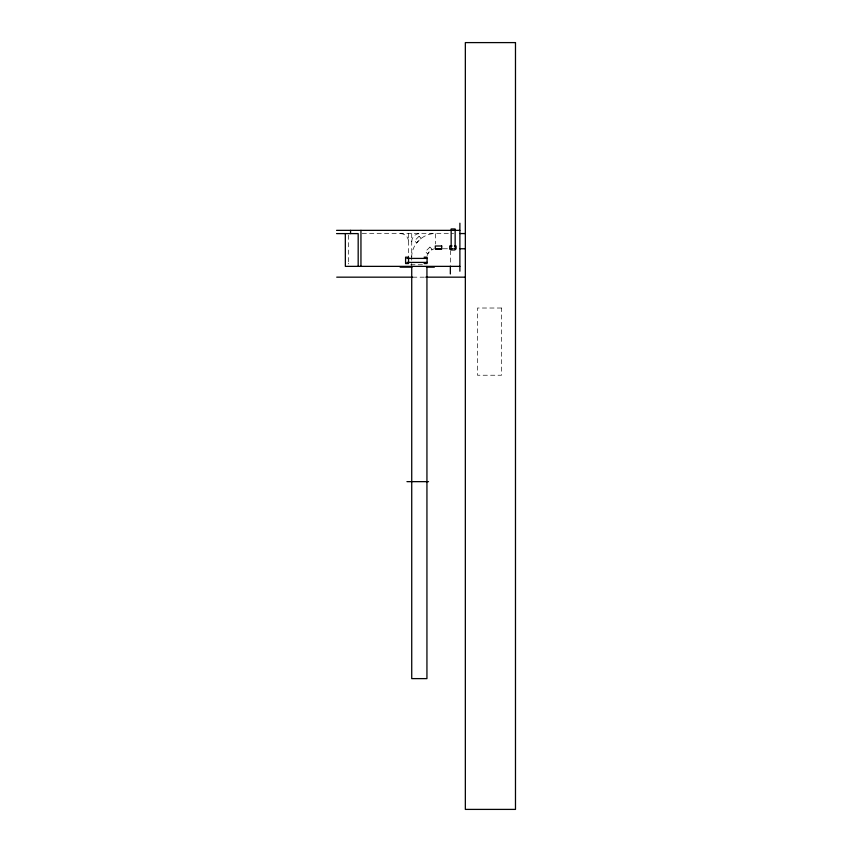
<?xml version="1.0" encoding="UTF-8"?>
<svg xmlns="http://www.w3.org/2000/svg" width="852" height="852" viewBox="0 0 852 852"><rect width="100%" height="100%" fill="white"/><g stroke="black" fill="none" stroke-linecap="round" stroke-linejoin="round"><path stroke-width="0.64" stroke-dasharray="4.26 3.19" d="M348.521 263.939L348.532 263.108M411.729 257.166C411.548 244.545 422.72 233.373 435.34 233.554L435.34 243.96M427.076 255.632L429.397 251.223L433.806 248.901M362.164 233.597L453.605 233.554M443.168 248.763L448.386 248.763M410.739 264.77L422.645 264.77M412.624 277.166L425.372 277.166M455.149 250.264L451.155 250.264M450.346 250.456L450.346 264.823M411.729 233.597L411.729 266.367M408.534 233.597L408.534 257.166M348.521 235.141L348.521 264.226M411.729 241.606A7.998 7.998 0 0 1 419.738 233.597M400.536 233.597A7.998 7.998 0 0 1 408.534 241.606M419.088 236.27L414.562 240.796L416.649 242.884L421.176 238.358L419.088 236.27M429.919 247.101L425.393 251.628L427.48 253.715L432.007 249.189L429.919 247.101M501.498 308.019L477.493 308.019L477.493 375.231L501.498 375.231L501.498 308.019"/><path stroke-width="1.28" d="M336.561 230.359L459.888 230.359M336.561 233.597L358.181 233.597L358.181 266.367M460.123 233.554L465.341 233.554M452.103 246.004L449.696 246.004L449.696 248.954L456.097 248.954L456.097 246.004L454.499 246.004M435.34 248.763L441.858 248.763M449.686 248.763L452.295 248.763M460.123 248.763L465.341 248.763M424.126 257.166L427.086 257.166L427.086 263.566L424.136 263.566M406.947 258.412L427.278 258.412M406.947 262.405L427.278 262.405M459.888 266.367L345.358 266.367L345.326 233.597M400.131 267.166L411.974 267.166M426.447 267.166L434.339 267.166M336.721 277.166L412.57 277.166M425.808 277.166L465.341 277.166M406.947 481.646L428.535 481.646M459.888 223.203L459.888 271.213M455.149 249.221L455.149 228.964L451.155 228.954L451.155 249.221M450.346 266.133L450.346 273.971M426.937 266.474L426.937 678.618L411.729 678.618L411.729 266.474M360.95 230.359L360.95 266.367M350.555 230.359L350.555 233.597M515.481 42.6L465.341 42.6L465.341 809.4L515.481 809.4L515.481 42.6M441.698 246.004L435.297 246.004L435.297 248.954L441.698 248.954L441.698 246.004M408.534 257.166L405.584 257.166L405.584 263.566L408.534 263.566L408.534 257.166"/></g></svg>
